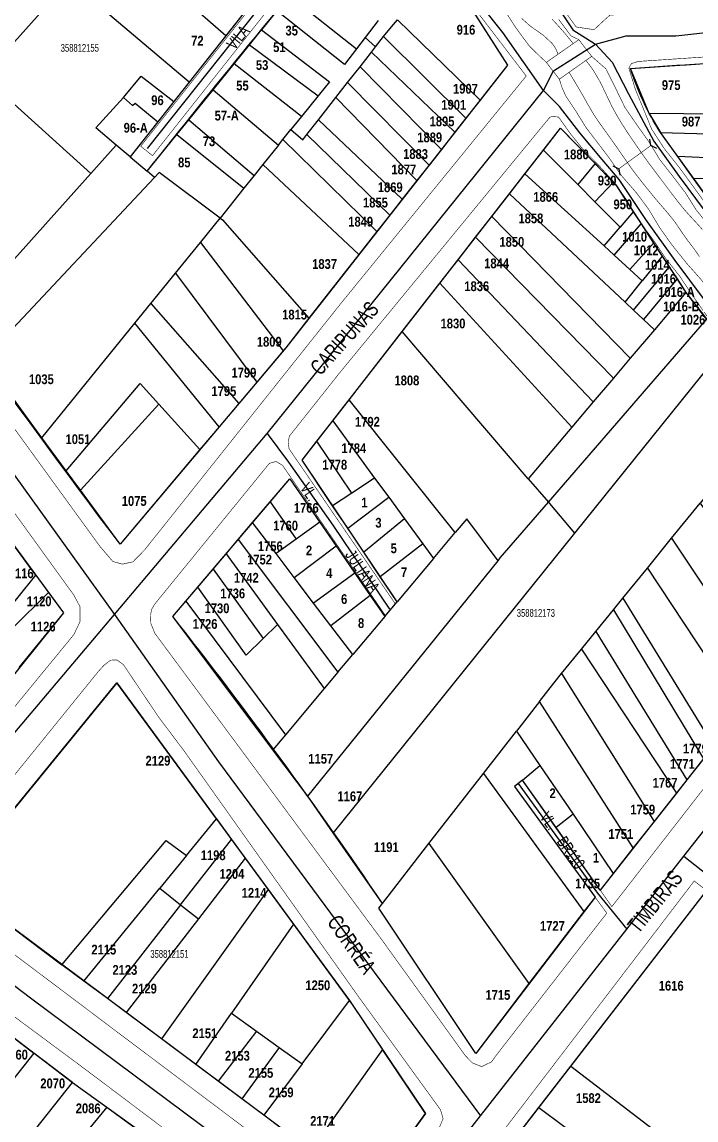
# Model space of a CAD drawing. Extents: x 200120 to 201962, y 4837541 to 4839252.
# Drawn here: x 201455.8 to 201628.7, y 4838225.3 to 4838507.1 of the extents above; entities that cross this region are included whole.
import ezdxf
from ezdxf.enums import TextEntityAlignment as Align

# ---------------------------------------------------------------- set-up
doc = ezdxf.new("R2010")
doc.units = 0
doc.header["$LTSCALE"] = 3
doc.header["$MEASUREMENT"] = 0
doc.linetypes.add('PHANTOMX2', pattern=[5, 2.5, -0.5, 0.5, -0.5, 0.5, -0.5])
for name, color, linetype in [('CD-MALHA-LOTES', 40, 'CONTINUOUS'), ('CD_TXT_QUADRA', 7, 'CONTINUOUS'), ('HD-CURSO-PERENE', 170, 'CONTINUOUS'), ('RU-QUADRAS', 210, 'CONTINUOUS'), ('SV-EIXO-RUA-N-PAV', 6, 'CONTINUOUS'), ('SV-EIXO-RUA-PAV', 20, 'CONTINUOUS'), ('SV-ESTIVAS', 7, 'CONTINUOUS'), ('SV-PONTE-BUEIRO', 7, 'CONTINUOUS'), ('SV-RUA-NAO-PAV-S-GUIA-C-GUIA', 7, 'PHANTOMX2'), ('SV-RUA-PAVIM-S-GUIA-C-GUIA', 7, 'CONTINUOUS'), ('SV-TXT-RUA-N-PAV-S-GUIA-C-GUIA', 7, 'CONTINUOUS'), ('SV-TXT-RUA-PAV-S-GUIA-C-GUIA', 7, 'CONTINUOUS'), ('Th_NmrPort', 1, 'CONTINUOUS')]:
    doc.layers.add(name, color=color, linetype=linetype)
doc.styles.add('ARIAL', font='ARIAL.TTF')
doc.styles.get("Standard").update_dxf_attribs({"font": 'swisscbo.ttf'})

# ---------------------------------------------------------------- blocks, each defined once
blk = doc.blocks.new('COD045', base_point=(201519.89, 4838593.29))
at = {"layer": 'SV-ESTIVAS'}
blk.add_lwpolyline([(201520.638538, 4838591.792924), (201519.89, 4838593.29), (201520.638538, 4838594.792924)], dxfattribs=at)

msp = doc.modelspace()

# ---------------------------------------------------------------- linework, layer by layer
at = {"layer": 'CD-MALHA-LOTES', "linetype": 'Continuous'}
for p, q in [((201479.98, 4838531.17), (201444.49, 4838491.54)), ((201508.09, 4838503.52), (201487.36, 4838521.77)), ((201564.19, 4838521.27), (201580.36, 4838495.98)), ((201524.4, 4838513.77), (201541.62, 4838500.17)), ((201498.67, 4838491.58), (201476.65, 4838510.13)), ((201521.17, 4838509.88), (201517.26, 4838505.05)), ((201538.53, 4838496.12), (201521.17, 4838509.88)), ((201510.99, 4838507.19), (201508.09, 4838503.52)), ((201547.16, 4838507.44), (201543.82, 4838503.06)), ((201548.57, 4838503.28), (201550.57, 4838505.83)), ((201550.57, 4838505.83), (201552.15, 4838507.62)), ((201552.15, 4838507.62), (201573.3, 4838486.98)), ((201508.09, 4838503.52), (201498.67, 4838491.58)), ((201514.13, 4838501.18), (201517.26, 4838505.05)), ((201517.26, 4838505.05), (201534.7, 4838491.71)), ((201543.82, 4838503.06), (201541.62, 4838500.17)), ((201546.5, 4838500.64), (201543.82, 4838503.06)), ((201546.5, 4838500.64), (201548.57, 4838503.28)), ((201548.57, 4838503.28), (201569.69, 4838482.38)), ((201510.21, 4838496.32), (201514.13, 4838501.18)), ((201514.13, 4838501.18), (201531.79, 4838488.13)), ((201541.62, 4838500.17), (201538.53, 4838496.12)), ((201545.47, 4838499.33), (201546.5, 4838500.64)), ((201542.52, 4838495.57), (201545.47, 4838499.33)), ((201545.47, 4838499.33), (201566.82, 4838478.74)), ((201504.83, 4838489.68), (201510.21, 4838496.32)), ((201527.49, 4838482.84), (201510.21, 4838496.32)), ((201539.33, 4838491.5), (201542.52, 4838495.57)), ((201542.52, 4838495.57), (201563.39, 4838474.37)), ((201580.36, 4838495.98), (201573.3, 4838486.98)), ((201611.93, 4838495.08), (201629.63, 4838496.28)), ((201616.72, 4838483.61), (201611.93, 4838495.08)), ((201481.8, 4838487.66), (201486.33, 4838493.17)), ((201486.33, 4838493.17), (201494.75, 4838486.61)), ((201534.7, 4838491.71), (201531.79, 4838488.13)), ((201450.16, 4838489.24), (201473.43, 4838468.21)), ((201498.67, 4838491.58), (201494.75, 4838486.61)), ((201498.57, 4838481.94), (201504.83, 4838489.68)), ((201504.83, 4838489.68), (201521.55, 4838475.47)), ((201536.31, 4838487.65), (201539.33, 4838491.5)), ((201539.33, 4838491.5), (201560.21, 4838470.3)), ((201474.74, 4838479.85), (201481.8, 4838487.66)), ((201481.8, 4838487.66), (201484.16, 4838485.61)), ((201484.16, 4838485.61), (201484.8, 4838486.24)), ((201484.8, 4838486.24), (201490.66, 4838481.43)), ((201494.75, 4838486.61), (201490.66, 4838481.43)), ((201531.79, 4838488.13), (201527.49, 4838482.84)), ((201531.85, 4838481.97), (201536.31, 4838487.65)), ((201536.31, 4838487.65), (201557.12, 4838466.37)), ((201573.3, 4838486.98), (201569.69, 4838482.38)), ((201616.72, 4838483.61), (201619.58, 4838478.69)), ((201634.31, 4838483.42), (201616.72, 4838483.61)), ((201490.66, 4838481.43), (201483.56, 4838472.42)), ((201495.51, 4838478.15), (201498.57, 4838481.94)), ((201498.57, 4838481.94), (201515.3, 4838467.65)), ((201527.49, 4838482.84), (201524.77, 4838479.5)), ((201528.85, 4838478.14), (201531.85, 4838481.97)), ((201531.85, 4838481.97), (201553.36, 4838461.59)), ((201569.69, 4838482.38), (201566.82, 4838478.74)), ((201479.93, 4838475.48), (201474.74, 4838479.85)), ((201487.91, 4838468.75), (201495.51, 4838478.15)), ((201495.51, 4838478.15), (201512.71, 4838464.41)), ((201522.67, 4838476.88), (201524.77, 4838479.5)), ((201524.77, 4838479.5), (201527.82, 4838476.83)), ((201527.82, 4838476.83), (201528.85, 4838478.14)), ((201528.85, 4838478.14), (201550.12, 4838457.46)), ((201566.82, 4838478.74), (201563.39, 4838474.37)), ((201589.59, 4838474.2), (201593.97, 4838479.83)), ((201593.97, 4838479.83), (201602.82, 4838470.72)), ((201624.07, 4838472.5), (201619.58, 4838478.69)), ((201619.58, 4838478.69), (201655.59, 4838477.66)), ((201479.93, 4838475.48), (201473.43, 4838468.21)), ((201483.56, 4838472.42), (201479.93, 4838475.48)), ((201521.55, 4838475.47), (201517.58, 4838470.51)), ((201521.55, 4838475.47), (201522.67, 4838476.88)), ((201522.67, 4838476.88), (201546.86, 4838453.31)), ((201483.56, 4838472.42), (201487.91, 4838468.75)), ((201563.39, 4838474.37), (201560.21, 4838470.3)), ((201584.81, 4838468.07), (201589.59, 4838474.2)), ((201598.37, 4838465.36), (201589.59, 4838474.2)), ((201628.09, 4838466.93), (201624.07, 4838472.5)), ((201659.04, 4838470.99), (201624.07, 4838472.5)), ((201517.58, 4838470.51), (201515.3, 4838467.65)), ((201542.24, 4838447.42), (201517.58, 4838470.51)), ((201560.21, 4838470.3), (201557.12, 4838466.37)), ((201602.82, 4838470.72), (201598.37, 4838465.36)), ((201602.82, 4838470.72), (201607.51, 4838465.89)), ((201473.43, 4838468.21), (201439.26, 4838430.01)), ((201489.78, 4838467.18), (201446.06, 4838420.6)), ((201489.78, 4838467.18), (201487.91, 4838468.75)), ((201490.99, 4838468.47), (201489.78, 4838467.18)), ((201506.58, 4838456.75), (201490.99, 4838468.47)), ((201515.3, 4838467.65), (201512.71, 4838464.41)), ((201557.12, 4838466.37), (201553.36, 4838461.59)), ((201580.86, 4838462.99), (201584.81, 4838468.07)), ((201584.81, 4838468.07), (201605.15, 4838449.58)), ((201632.36, 4838461.03), (201628.09, 4838466.93)), ((201661.68, 4838465.88), (201628.09, 4838466.93)), ((201512.71, 4838464.41), (201506.58, 4838456.75)), ((201602.79, 4838460.92), (201598.37, 4838465.36)), ((201607.51, 4838465.89), (201602.79, 4838460.92)), ((201607.51, 4838465.89), (201608.12, 4838465.26)), ((201608.12, 4838465.26), (201612.64, 4838458.33)), ((201553.36, 4838461.59), (201550.12, 4838457.46)), ((201576.31, 4838457.14), (201580.86, 4838462.99)), ((201580.86, 4838462.99), (201610.51, 4838435.18)), ((201609.27, 4838454.4), (201602.79, 4838460.92)), ((201612.64, 4838458.33), (201609.27, 4838454.4)), ((201612.64, 4838458.33), (201614.64, 4838455.28)), ((201501.55, 4838450.46), (201506.58, 4838456.75)), ((201506.58, 4838456.75), (201507.24, 4838456.26)), ((201507.24, 4838456.26), (201529.41, 4838431.07)), ((201550.12, 4838457.46), (201546.86, 4838453.31)), ((201572.16, 4838451.82), (201576.31, 4838457.14)), ((201576.31, 4838457.14), (201611.85, 4838420.77)), ((201607.72, 4838447.24), (201614.64, 4838455.28)), ((201614.64, 4838455.28), (201617.86, 4838450.34)), ((201546.86, 4838453.31), (201542.24, 4838447.42)), ((201605.15, 4838449.58), (201609.27, 4838454.4)), ((201495.19, 4838442.62), (201501.55, 4838450.46)), ((201501.55, 4838450.46), (201522.81, 4838422.71)), ((201567.67, 4838446.04), (201572.16, 4838451.82)), ((201572.16, 4838451.82), (201607.54, 4838415.68)), ((201607.72, 4838447.24), (201605.15, 4838449.58)), ((201617.86, 4838450.34), (201611.78, 4838443.55)), ((201617.86, 4838450.34), (201620.04, 4838446.99)), ((201542.24, 4838447.42), (201529.41, 4838431.07)), ((201611.78, 4838443.55), (201607.72, 4838447.24)), ((201620.04, 4838446.99), (201614.95, 4838440.67)), ((201620.04, 4838446.99), (201621.88, 4838444.18)), ((201562.99, 4838440.03), (201567.67, 4838446.04)), ((201567.67, 4838446.04), (201602.38, 4838409.58)), ((201612.67, 4838433.15), (201621.88, 4838444.18)), ((201621.88, 4838444.18), (201623.87, 4838441.13)), ((201488.84, 4838434.81), (201495.19, 4838442.62)), ((201495.19, 4838442.62), (201516, 4838414.63)), ((201614.95, 4838440.67), (201611.78, 4838443.55)), ((201623.87, 4838441.13), (201615.22, 4838430.76)), ((201623.87, 4838441.13), (201626.14, 4838437.65)), ((201553.33, 4838427.62), (201562.99, 4838440.03)), ((201562.99, 4838440.03), (201596.86, 4838403.07)), ((201610.51, 4838435.18), (201614.95, 4838440.67)), ((201626.14, 4838437.65), (201618.06, 4838428.1)), ((201626.14, 4838437.65), (201631.42, 4838430.73)), ((201484.74, 4838429.76), (201488.84, 4838434.81)), ((201488.84, 4838434.81), (201511.38, 4838409.15)), ((201612.67, 4838433.15), (201610.51, 4838435.18)), ((201615.22, 4838430.76), (201612.67, 4838433.15)), ((201460.89, 4838400.38), (201484.74, 4838429.76)), ((201506.36, 4838403.21), (201484.74, 4838429.76)), ((201529.41, 4838431.07), (201523.43, 4838423.44)), ((201590.86, 4838383.83), (201631.42, 4838430.73)), ((201618.06, 4838428.1), (201615.22, 4838430.76)), ((201539.71, 4838410.12), (201553.33, 4838427.62)), ((201585.69, 4838389.87), (201553.33, 4838427.62)), ((201618.06, 4838428.1), (201611.85, 4838420.77)), ((201636.43, 4838424.18), (201597.57, 4838375.93)), ((201522.81, 4838422.71), (201516, 4838414.63)), ((201523.43, 4838423.44), (201522.81, 4838422.71)), ((201460.89, 4838400.38), (201446.06, 4838420.6)), ((201611.85, 4838420.77), (201607.54, 4838415.68)), ((201607.54, 4838415.68), (201602.38, 4838409.58)), ((201467.12, 4838391.89), (201486.07, 4838414.34)), ((201486.07, 4838414.34), (201490.89, 4838409.01)), ((201516, 4838414.63), (201511.38, 4838409.15)), ((201535.5, 4838404.72), (201539.71, 4838410.12)), ((201566.93, 4838376.04), (201539.71, 4838410.12)), ((201490.89, 4838409.01), (201470.77, 4838386.91)), ((201490.89, 4838409.01), (201501.43, 4838397.36)), ((201511.38, 4838409.15), (201506.36, 4838403.21)), ((201602.38, 4838409.58), (201596.86, 4838403.07)), ((201531.41, 4838399.47), (201535.5, 4838404.72)), ((201535.5, 4838404.72), (201546.26, 4838390.05)), ((201506.36, 4838403.21), (201501.43, 4838397.36)), ((201596.86, 4838403.07), (201585.69, 4838389.87)), ((201467.12, 4838391.89), (201460.89, 4838400.38)), ((201527.63, 4838394.61), (201531.41, 4838399.47)), ((201540.4, 4838386.2), (201531.41, 4838399.47)), ((201501.43, 4838397.36), (201480.93, 4838373.06)), ((201535.46, 4838382.95), (201527.63, 4838394.61)), ((201470.77, 4838386.91), (201467.12, 4838391.89)), ((201519.47, 4838383.91), (201524.53, 4838389.86)), ((201524.53, 4838389.86), (201532.17, 4838378.75)), ((201546.26, 4838390.05), (201540.4, 4838386.2)), ((201546.26, 4838390.05), (201549.87, 4838385.14)), ((201585.69, 4838389.87), (201590.86, 4838383.83)), ((201480.93, 4838373.06), (201470.77, 4838386.91)), ((201540.4, 4838386.2), (201535.46, 4838382.95)), ((201539.34, 4838377.17), (201549.87, 4838385.14)), ((201549.87, 4838385.14), (201553.94, 4838379.59)), ((201514.94, 4838378.6), (201519.47, 4838383.91)), ((201519.47, 4838383.91), (201526.09, 4838374.37)), ((201539.34, 4838377.17), (201535.46, 4838382.95)), ((201578.51, 4838369.54), (201590.86, 4838383.83)), ((201590.86, 4838383.83), (201591.12, 4838383.53)), ((201591.12, 4838383.53), (201597.57, 4838375.93)), ((201622.48, 4838374.59), (201629.82, 4838383.62)), ((201553.94, 4838379.59), (201543.48, 4838371.01)), ((201553.94, 4838379.59), (201558.64, 4838373.18)), ((201569.89, 4838379.57), (201566.93, 4838376.04)), ((201577.94, 4838368.83), (201569.89, 4838379.57)), ((201511.25, 4838374.26), (201514.94, 4838378.6)), ((201520.96, 4838370.68), (201514.94, 4838378.6)), ((201532.17, 4838378.75), (201526.09, 4838374.37)), ((201532.17, 4838378.75), (201536.38, 4838372.63)), ((201543.48, 4838371.01), (201539.34, 4838377.17)), ((201459.28, 4838365.13), (201453.17, 4838373.47)), ((201508.13, 4838370.6), (201511.25, 4838374.26)), ((201511.25, 4838374.26), (201536.85, 4838340.24)), ((201526.09, 4838374.37), (201520.96, 4838370.68)), ((201597.57, 4838375.93), (201535.65, 4838299.03)), ((201561.39, 4838369.44), (201566.93, 4838376.04)), ((201616.27, 4838366.96), (201622.48, 4838374.59)), ((201622.48, 4838374.59), (201646.56, 4838338.31)), ((201504.82, 4838366.71), (201508.13, 4838370.6)), ((201508.13, 4838370.6), (201521.31, 4838352.51)), ((201525.6, 4838364.57), (201520.96, 4838370.68)), ((201525.6, 4838364.57), (201536.38, 4838372.63)), ((201536.38, 4838372.63), (201541.17, 4838365.67)), ((201547.69, 4838364.74), (201543.48, 4838371.01)), ((201558.64, 4838373.18), (201547.69, 4838364.74)), ((201558.64, 4838373.18), (201561.39, 4838369.44)), ((201529.09, 4838308.42), (201577.94, 4838368.83)), ((201561.39, 4838369.44), (201552.02, 4838358.29)), ((201577.94, 4838368.83), (201578.51, 4838369.54)), ((201450.26, 4838353.8), (201459.28, 4838365.13)), ((201459.28, 4838365.13), (201462.54, 4838360.67)), ((201500.88, 4838362.08), (201504.82, 4838366.71)), ((201504.82, 4838366.71), (201517.65, 4838348.91)), ((201541.17, 4838365.67), (201530.6, 4838357.98)), ((201541.17, 4838365.67), (201545.13, 4838359.91)), ((201609.99, 4838359.23), (201616.27, 4838366.96)), ((201616.27, 4838366.96), (201640.34, 4838330.4)), ((201497.81, 4838358.47), (201500.88, 4838362.08)), ((201513.25, 4838344.57), (201500.88, 4838362.08)), ((201530.6, 4838357.98), (201525.6, 4838364.57)), ((201552.02, 4838358.29), (201547.69, 4838364.74)), ((201453.2, 4838351.47), (201462.54, 4838360.67)), ((201462.54, 4838360.67), (201466.37, 4838355.44)), ((201545.13, 4838359.91), (201535.02, 4838352.16)), ((201545.13, 4838359.91), (201548.84, 4838354.51)), ((201607.56, 4838356.24), (201609.99, 4838359.23)), ((201609.99, 4838359.23), (201633.24, 4838321.36)), ((201494.46, 4838354.54), (201497.81, 4838358.47)), ((201497.81, 4838358.47), (201523.35, 4838324.17)), ((201535.02, 4838352.16), (201530.6, 4838357.98)), ((201548.84, 4838354.51), (201552.02, 4838358.29)), ((201466.37, 4838355.44), (201454.94, 4838341.41)), ((201520.14, 4838320.35), (201494.46, 4838354.54)), ((201548.84, 4838354.51), (201540.65, 4838344.76)), ((201603.05, 4838350.7), (201607.56, 4838356.24)), ((201607.56, 4838356.24), (201630.63, 4838318.04)), ((201521.31, 4838352.51), (201517.65, 4838348.91)), ((201521.31, 4838352.51), (201533.31, 4838336.03)), ((201540.65, 4838344.76), (201535.02, 4838352.16)), ((201517.65, 4838348.91), (201513.25, 4838344.57)), ((201599.37, 4838346.17), (201603.05, 4838350.7)), ((201603.05, 4838350.7), (201626.39, 4838312.65)), ((201594.24, 4838339.87), (201599.37, 4838346.17)), ((201599.37, 4838346.17), (201623.71, 4838309.24)), ((201536.85, 4838340.24), (201540.65, 4838344.76)), ((201536.85, 4838340.24), (201533.31, 4838336.03)), ((201592.23, 4838337.4), (201594.24, 4838339.87)), ((201594.24, 4838339.87), (201617.97, 4838301.93)), ((201480.11, 4838337.53), (201439.4, 4838287.7)), ((201505.65, 4838302.63), (201480.11, 4838337.53)), ((201588.57, 4838332.7), (201592.23, 4838337.4)), ((201533.31, 4838336.03), (201523.35, 4838324.17)), ((201588.57, 4838332.7), (201582.67, 4838325.13)), ((201612.64, 4838295.15), (201588.57, 4838332.7)), ((201523.35, 4838324.17), (201520.14, 4838320.35)), ((201574.19, 4838314.23), (201582.67, 4838325.13)), ((201582.67, 4838325.13), (201588.68, 4838316.29)), ((201529.09, 4838308.42), (201520.14, 4838320.35)), ((201630.63, 4838318.04), (201626.39, 4838312.65)), ((201560.2, 4838296.27), (201574.19, 4838314.23)), ((201574.19, 4838314.23), (201599.96, 4838278.82)), ((201584.22, 4838312.57), (201588.68, 4838316.29)), ((201588.68, 4838316.29), (201597.19, 4838303.78)), ((201584.22, 4838312.57), (201582.18, 4838310.88)), ((201592.83, 4838300.36), (201584.22, 4838312.57)), ((201626.39, 4838312.65), (201623.71, 4838309.24)), ((201582.18, 4838310.88), (201602.81, 4838282.56)), ((201623.71, 4838309.24), (201617.97, 4838301.93)), ((201535.65, 4838299.03), (201529.09, 4838308.42)), ((201597.19, 4838303.78), (201592.83, 4838300.36)), ((201597.19, 4838303.78), (201607.51, 4838288.62)), ((201497.99, 4838293.25), (201505.65, 4838302.63)), ((201505.65, 4838302.63), (201509.52, 4838297.33)), ((201604.14, 4838284.33), (201592.83, 4838300.36)), ((201617.97, 4838301.93), (201612.64, 4838295.15)), ((201496.46, 4838280.58), (201509.52, 4838297.33)), ((201509.52, 4838297.33), (201513.01, 4838292.56)), ((201548.28, 4838280.93), (201535.65, 4838299.03)), ((201466.01, 4838265.18), (201492.72, 4838297.08)), ((201492.72, 4838297.08), (201497.99, 4838293.25)), ((201548.28, 4838280.93), (201560.2, 4838296.27)), ((201560.2, 4838296.27), (201585.87, 4838260.35)), ((201612.64, 4838295.15), (201607.51, 4838288.62)), ((201497.99, 4838293.25), (201491.1, 4838284.81)), ((201513.01, 4838292.56), (201501.02, 4838276.98)), ((201513.01, 4838292.56), (201518.94, 4838284.46)), ((201607.51, 4838288.62), (201604.14, 4838284.33)), ((201440.47, 4838284.22), (201466.01, 4838265.18)), ((201471.65, 4838260.98), (201491.1, 4838284.81)), ((201491.1, 4838284.81), (201496.46, 4838280.58)), ((201518.94, 4838284.46), (201491.56, 4838246.15)), ((201518.94, 4838284.46), (201525.44, 4838275.58)), ((201596.62, 4838239.16), (201631.44, 4838284.18)), ((201496.46, 4838280.58), (201477.68, 4838256.49)), ((201496.46, 4838280.58), (201501.02, 4838276.98)), ((201547.35, 4838279.73), (201548.28, 4838280.93)), ((201602.81, 4838282.56), (201599.96, 4838278.82)), ((201572.22, 4838242.45), (201547.35, 4838279.73)), ((201599.96, 4838278.82), (201585.87, 4838260.35)), ((201501.02, 4838276.98), (201482.5, 4838252.9)), ((201525.44, 4838275.58), (201509.56, 4838252.75)), ((201525.44, 4838275.58), (201539.77, 4838255.98)), ((201471.65, 4838260.98), (201466.01, 4838265.18)), ((201477.68, 4838256.49), (201471.65, 4838260.98)), ((201585.87, 4838260.35), (201572.22, 4838242.45)), ((201482.5, 4838252.9), (201477.68, 4838256.49)), ((201527.63, 4838239.75), (201539.77, 4838255.98)), ((201539.77, 4838255.98), (201540.48, 4838255.02)), ((201540.48, 4838255.02), (201548.29, 4838243.4)), ((201491.56, 4838246.15), (201482.5, 4838252.9)), ((201500.39, 4838239.57), (201509.56, 4838252.75)), ((201509.56, 4838252.75), (201515.97, 4838248.14)), ((201449.27, 4838249.8), (201458.78, 4838242.53)), ((201515.97, 4838248.14), (201506.14, 4838235.28)), ((201515.97, 4838248.14), (201521.76, 4838243.97)), ((201500.39, 4838239.57), (201491.56, 4838246.15)), ((201521.76, 4838243.97), (201512.14, 4838230.81)), ((201521.76, 4838243.97), (201527.63, 4838239.75)), ((201458.78, 4838242.53), (201448.67, 4838229.76)), ((201468.71, 4838234.94), (201458.78, 4838242.53)), ((201548.29, 4838243.4), (201529.8, 4838217.65)), ((201559.27, 4838227.05), (201548.29, 4838243.4)), ((201506.14, 4838235.28), (201500.39, 4838239.57)), ((201527.63, 4838239.75), (201517.79, 4838226.6)), ((201588.41, 4838228.55), (201596.62, 4838239.16)), ((201596.62, 4838239.16), (201632.69, 4838211.55)), ((201512.14, 4838230.81), (201506.14, 4838235.28)), ((201428.6, 4838184.64), (201468.71, 4838234.94)), ((201468.71, 4838234.94), (201477.51, 4838228.62)), ((201517.79, 4838226.6), (201512.14, 4838230.81)), ((201477.51, 4838228.62), (201436.11, 4838178.65)), ((201477.51, 4838228.62), (201486.46, 4838222.19)), ((201544.51, 4838206.69), (201559.27, 4838227.05)), ((201581.46, 4838219.56), (201588.41, 4838228.55)), ((201588.41, 4838228.55), (201625.09, 4838201.34)), ((201529.8, 4838217.65), (201517.79, 4838226.6))]:
    msp.add_line(p, q, dxfattribs=at)
at = {"layer": 'HD-CURSO-PERENE', "const_width": 0.15}
for points in [[(201593.34, 4838498.79), (201592.7, 4838500.26), (201591.84, 4838501.51), (201589.67, 4838503.54), (201588.37, 4838504.48), (201587.13, 4838505.33), (201585.92, 4838506.22), (201583.99, 4838507.97)], [(201591.83, 4838507.75), (201593.26, 4838506.19), (201595.24, 4838503.94), (201596.2, 4838502.78), (201597.13, 4838501.6)], [(201600.46, 4838497.18), (201601.41, 4838496.01), (201602.36, 4838494.67), (201603.89, 4838492.09), (201604.58, 4838490.75), (201605.59, 4838488.63), (201606.23, 4838487.27), (201607.25, 4838485.19), (201608.71, 4838482.57), (201609.48, 4838481.28), (201610.29, 4838480.02), (201611.13, 4838478.72), (201612.81, 4838476.24), (201614.37, 4838473.99), (201615.23, 4838472.76), (201616.1, 4838471.54), (201617.31, 4838469.9), (201618.22, 4838468.71), (201619.12, 4838467.51), (201620.33, 4838465.9), (201622.13, 4838463.5), (201623.84, 4838461.27), (201624.77, 4838460.1), (201625.72, 4838458.94), (201626.71, 4838457.81), (201627.79, 4838456.64), (201628.81, 4838455.54), (201630.37, 4838453.81)], [(201629.62, 4838446.83), (201628.38, 4838448.65), (201627.47, 4838449.85), (201626.55, 4838451.04), (201625.22, 4838452.93), (201624.39, 4838454.18), (201623.2, 4838455.9), (201621.32, 4838458.23), (201620.33, 4838459.36), (201618.56, 4838461.42), (201616.65, 4838463.74), (201615.12, 4838465.64), (201614.2, 4838466.82), (201613.28, 4838468.01), (201612.15, 4838469.53), (201610.42, 4838471.98), (201609.57, 4838473.22), (201608.22, 4838475.17), (201606.48, 4838477.62), (201605.01, 4838479.67), (201604.13, 4838480.88), (201602.48, 4838483.34), (201600.96, 4838485.92), (201600.23, 4838487.24), (201598.82, 4838489.71), (201597.28, 4838492.28), (201596.16, 4838494.12)]]:
    msp.add_lwpolyline(points, dxfattribs=at)
at = {"layer": 'RU-QUADRAS', "color": 6, "linetype": 'Continuous'}
for points in [[(201400.28, 4838484.81, 0.01074), (201500.91, 4838607.67), (201503.79, 4838607.93), (201538.01, 4838561.37), (201544.7, 4838549.92), (201483.56, 4838472.42), (201487.91, 4838468.75, -0.007868), (201540.61, 4838533.18, -0.085838), (201549.02, 4838545.01), (201580.36, 4838495.98), (201523.43, 4838423.44), (201480.93, 4838373.06, -0.009028)], [(201611.93, 4838495.08, -0.012728), (201688.03, 4838498.9), (201687.79, 4838500.1, 0.013409), (201768.98, 4838505.95), (201774.22, 4838476.66), (201778.69, 4838465.68), (201798.58, 4838393.22), (201783.79, 4838390.61), (201762.81, 4838390.14), (201761.98, 4838393.48), (201755.15, 4838393.01), (201734.34, 4838388.4), (201733.92, 4838389.51), (201712.91, 4838384.27), (201689.01, 4838382.73), (201619.58, 4838478.69, -0.065574)], [(201494.46, 4838354.54), (201524.53, 4838389.86), (201548.84, 4838354.51), (201552.02, 4838358.29), (201527.63, 4838394.61), (201593.97, 4838479.83), (201608.12, 4838465.26), (201626.14, 4838437.65, -0.018574), (201673.45, 4838373.18), (201668.54, 4838367.97), (201670.03, 4838365.91), (201655.58, 4838349.68), (201630.84, 4838384.87), (201629.82, 4838383.62), (201654.28, 4838348.14), (201604.14, 4838284.33), (201584.22, 4838312.57), (201582.18, 4838310.88), (201602.81, 4838282.56), (201572.22, 4838242.45), (201547.35, 4838279.73), (201548.28, 4838280.93, 0.017314)]]:
    msp.add_lwpolyline(points, format="xyb", close=True, dxfattribs=at)
for points in [[(201352.09, 4838350.86), (201374.5, 4838376.37), (201382.94, 4838377.06), (201386.98, 4838373.91), (201387.87, 4838375.01), (201388.67, 4838374.34), (201391.84, 4838378.29), (201383.21, 4838384.44), (201383.13, 4838386.47), (201390.74, 4838395.49), (201399.77, 4838388), (201403.35, 4838392.4), (201394.96, 4838399.82), (201416.31, 4838425.27), (201441.52, 4838390.59), (201447.34, 4838381.29), (201466.37, 4838355.44), (201420.45, 4838298.33)], [(201439.4, 4838287.7), (201480.11, 4838337.53), (201540.48, 4838255.02), (201559.27, 4838227.05), (201544.51, 4838206.69), (201440.47, 4838284.22)], [(201342.38, 4838165.78), (201424.52, 4838268.74), (201468.71, 4838234.94), (201532.79, 4838188.93), (201448.58, 4838084.78), (201362.53, 4838150.95)]]:
    msp.add_lwpolyline(points, close=True, dxfattribs=at)
msp.add_lwpolyline([(201561.71, 4838194.02), (201631.44, 4838284.18)], dxfattribs=at)
at = {"layer": 'SV-EIXO-RUA-N-PAV'}
msp.add_lwpolyline([(201583.11, 4838311.65), (201603.44, 4838283.55), (201610.95, 4838274.33)], dxfattribs=at)
at = {"layer": 'SV-EIXO-RUA-PAV'}
for points in [[(201202.19, 4838745.75), (201294.1, 4838615.32), (201366.09, 4838514.71), (201387.56, 4838484.41), (201411.41, 4838450.3), (201421.99, 4838434.94), (201479.46, 4838355.04), (201506.19, 4838317.28), (201573.43, 4838226.39)], [(201589.63, 4838489.5), (201579.14, 4838504.37), (201568.38, 4838517.91), (201569.07, 4838521.38), (201559.7, 4838534.23), (201548.72, 4838550.97), (201527.41, 4838578.66), (201514.91, 4838597.41), (201497.65, 4838620.53)], [(201548.72, 4838550.97), (201528.19, 4838525.29), (201487.9, 4838474.55)], [(201589.63, 4838489.5), (201592.19, 4838494.5), (201602.91, 4838501.33), (201610.77, 4838503.48), (201623.53, 4838503.48), (201638.08, 4838505.11), (201666.79, 4838507.48), (201688.73, 4838508.84), (201726.36, 4838510.53), (201759.6, 4838512.31), (201777.85, 4838512.9)], [(201591.78, 4838513.05), (201597.12, 4838505.04), (201602.91, 4838501.33), (201607.21, 4838496.73), (201611.37, 4838488.64), (201617.89, 4838476.47), (201624.42, 4838467.42), (201630.8, 4838458.81), (201634.37, 4838454.51), (201639.34, 4838447.31), (201646.31, 4838437.82)], [(201479.46, 4838355.04), (201518.67, 4838401.48), (201589.63, 4838489.5)], [(201634.96, 4838430.4), (201623.38, 4838445.83), (201615.82, 4838456.37), (201608.99, 4838466.6), (201604.69, 4838471.8), (201598.9, 4838478.62), (201593.71, 4838485.38), (201589.63, 4838489.5)], [(201159.2, 4838484.72), (201177.48, 4838470.12), (201299.51, 4838377.44), (201343.1, 4838344.03), (201420.38, 4838285.14), (201457.96, 4838256.72), (201545.91, 4838191.15), (201671.01, 4838097.85), (201794.58, 4838003.62), (201826, 4837978.03), (201890.94, 4837930.36), (201916.84, 4837911.41), (201928.24, 4837903.07), (201931.3, 4837900.83)], [(201518.67, 4838401.48), (201524.15, 4838394.16), (201535.5, 4838377.95), (201550.09, 4838356.45)], [(201343.19, 4837938.93), (201343.74, 4837939.61), (201400.4, 4838010), (201449.56, 4838070.71), (201524.2, 4838163.21), (201545.91, 4838191.15), (201573.43, 4838226.39), (201610.95, 4838274.33), (201625.59, 4838293.04), (201663.47, 4838341.17), (201682.03, 4838364.76)], [(201223.82, 4838035.29), (201325.77, 4838164.65), (201420.38, 4838285.14), (201479.46, 4838355.04)], [(201625.59, 4838293.04), (201666.5, 4838260.78), (201683.82, 4838247.52), (201687.22, 4838244.92), (201689.02, 4838241.5), (201700.26, 4838231.93)]]:
    msp.add_lwpolyline(points, dxfattribs=at)
at = {"layer": 'SV-ESTIVAS', "const_width": 0.15}
msp.add_lwpolyline([(201608.9, 4838469.37), (201617.16, 4838475.36)], dxfattribs=at)
at = {"layer": 'SV-PONTE-BUEIRO', "const_width": 0.15}
msp.add_lwpolyline([(201593.66, 4838492.37), (201601.95, 4838498.23), (201598.66, 4838502.51), (201590.32, 4838496.68)], close=True, dxfattribs=at)
at = {"layer": 'SV-RUA-NAO-PAV-S-GUIA-C-GUIA', "const_width": 0.15}
for points in [[(201601.95, 4838498.23), (201605.65, 4838494.99), (201607.93, 4838490.39), (201610.5, 4838485.1), (201613.59, 4838480.6)], [(201606.35, 4838472.3), (201600.58, 4838479.86), (201597.73, 4838484.43), (201595.26, 4838488.14), (201594.39, 4838490.12), (201593.66, 4838492.37)], [(201591.8, 4838482.79), (201593.45, 4838482.67), (201596.58, 4838478.27), (201599.71, 4838474.41), (201604.29, 4838469.71)], [(201607.13, 4838280.09), (201592.83, 4838300.36), (201584.22, 4838312.57), (201582.18, 4838310.88), (201605.83, 4838278.42)]]:
    msp.add_lwpolyline(points, dxfattribs=at)
at = {"layer": 'SV-RUA-PAVIM-S-GUIA-C-GUIA', "const_width": 0.15}
for points in [[(201519.32, 4838625.27), (201593.84, 4838628.51), (201595.53, 4838628.28), (201597.54, 4838627.23), (201598.83, 4838625.49), (201613.1, 4838599.63), (201639.06, 4838553.8), (201654.16, 4838527.63), (201657.03, 4838523.41), (201658.28, 4838518.46), (201653.76, 4838515.92), (201648.98, 4838514.37), (201643.13, 4838513.12), (201637.92, 4838512.3), (201632.92, 4838511.09), (201627.97, 4838509.98), (201622.73, 4838509.61), (201617.44, 4838509.34), (201611.83, 4838509.25), (201606.6, 4838508.78), (201604.69, 4838507.05), (201602.58, 4838505.07)], [(201585.16, 4838493.19), (201572.13, 4838510.23), (201562.54, 4838518.94), (201565.41, 4838521.47), (201559.69, 4838530.42), (201548.34, 4838545.88), (201532.55, 4838527.46), (201489.26, 4838472.76), (201486.23, 4838475.17), (201534.13, 4838535.62), (201545.71, 4838550.16), (201522.03, 4838582.81), (201499.77, 4838614.49)], [(201579.38, 4838510.4), (201582.48, 4838505.59), (201585.97, 4838500.85), (201588.48, 4838498.4), (201590.32, 4838496.68)], [(201602.58, 4838505.07), (201597.96, 4838505.77), (201594.92, 4838510.04)], [(201598.66, 4838502.51), (201596.65, 4838503.51), (201593.48, 4838507.71)], [(201771.14, 4838506.84), (201763.98, 4838506.82), (201685.22, 4838501.73), (201613.91, 4838496.92), (201612.14, 4838496.38), (201611.5, 4838495.19), (201613.17, 4838489.76), (201615.34, 4838484.5)], [(201585.16, 4838493.19), (201537.69, 4838434.96), (201487.23, 4838371.61), (201484.23, 4838368.55), (201481.51, 4838367.96), (201479.07, 4838368.64), (201475.82, 4838372.43), (201436.25, 4838426.9), (201414.65, 4838456.58)], [(201615.34, 4838484.5), (201617.34, 4838479.58), (201620.61, 4838474.53), (201624.19, 4838470.05), (201627.25, 4838465.89), (201630.54, 4838461.35), (201633.88, 4838456.65), (201637.19, 4838452.66), (201640.63, 4838448.07), (201643.83, 4838443.11), (201647.16, 4838438.67)], [(201591.8, 4838482.79), (201591.25, 4838482.61), (201590.31, 4838481.51), (201537.39, 4838417.18), (201524.38, 4838400.81), (201524.06, 4838399.26), (201524.31, 4838397.53), (201551.59, 4838357.73)], [(201613.59, 4838480.6), (201616.72, 4838476.19), (201619.45, 4838471.72), (201622.6, 4838467.71), (201626.09, 4838463.13), (201628.76, 4838458.85), (201632.5, 4838454.22), (201635.78, 4838449.83), (201638.91, 4838445.42), (201642.25, 4838440.68), (201645.67, 4838436.49)], [(201636.02, 4838432.28), (201633.19, 4838436.75), (201629.91, 4838441.1), (201626.3, 4838445.18), (201622.56, 4838449.85), (201619.49, 4838454.16), (201616.59, 4838458.98), (201613.47, 4838463.18), (201609.48, 4838467.79), (201606.35, 4838472.3)], [(201604.29, 4838469.71), (201607.88, 4838465.75), (201610.85, 4838461.55), (201614.18, 4838456.04), (201618.06, 4838450.72), (201620.98, 4838446.36), (201624.62, 4838441.73), (201627.55, 4838437.31), (201631.06, 4838432.27), (201634.23, 4838427.97)], [(201605.83, 4838278.42), (201577.32, 4838241.77), (201576.26, 4838240.27), (201573.73, 4838239.05), (201571.32, 4838240.01), (201569.52, 4838241.88), (201548.03, 4838271.68), (201489.86, 4838350.21), (201488.84, 4838352.68), (201488.73, 4838354.93), (201489.1, 4838356.51), (201489.86, 4838357.75), (201519.24, 4838393.81), (201520.97, 4838394.31), (201522.63, 4838393.3), (201549.07, 4838354.72)], [(201572.88, 4838214.21), (201628.29, 4838286.69), (201699.02, 4838230.41), (201701.77, 4838233.75), (201691.83, 4838241.28), (201693.05, 4838242.95), (201686.71, 4838248.11), (201712.36, 4838273.23), (201714.72, 4838271.38), (201719.4, 4838276.04), (201717.61, 4838277.49), (201716.77, 4838276.52), (201713.44, 4838280.27), (201709.38, 4838276.18), (201706.35, 4838273.13), (201702.91, 4838269.65), (201699.29, 4838266), (201693.74, 4838260.4), (201683.86, 4838250.44), (201632.6, 4838292.23), (201684.17, 4838357.64), (201684.61, 4838357.91), (201685.36, 4838357.9)], [(201657.16, 4838345.1), (201633.51, 4838314), (201607.13, 4838280.09)]]:
    msp.add_lwpolyline(points, dxfattribs=at)
for points in [[(201349.21, 4838349.1), (201382.01, 4838386.04), (201418.88, 4838429.77), (201430.91, 4838412.78), (201469.04, 4838360.05), (201470.64, 4838357.07), (201470.64, 4838353.2), (201469.09, 4838349.91), (201426.71, 4838298.27), (201422.86, 4838294.11), (201420.49, 4838293.59), (201417.44, 4838294.38), (201392.28, 4838314.67)], [(201501.81, 4838313.78), (201541.96, 4838257.22), (201563.17, 4838227.96), (201563.83, 4838225.68), (201562.58, 4838222.76), (201561.25, 4838221.12), (201546.78, 4838202.53), (201545.04, 4838201.44), (201542.44, 4838201.36), (201540.88, 4838202.3), (201479.2, 4838248.68), (201460.2, 4838262.99), (201436.4, 4838280.91), (201433.94, 4838282.99), (201432.94, 4838284.99), (201433.18, 4838288.17), (201433.88, 4838289.23), (201475.36, 4838340.43), (201476.81, 4838342.03), (201478.5, 4838343.32), (201480.14, 4838343.38), (201481.81, 4838342.14), (201490.97, 4838328.51), (201497.14, 4838320.35)], [(201394.73, 4838240.79), (201417.46, 4838269.26), (201419.62, 4838271.61), (201421.77, 4838272.59), (201424.52, 4838272.59), (201427.45, 4838271.41), (201471.91, 4838238.43), (201533.29, 4838192.21), (201535.69, 4838189.92), (201536.23, 4838187.59), (201534.46, 4838184.79), (201491.96, 4838132.39), (201451.29, 4838081.34), (201449.24, 4838080.28), (201447.23, 4838080.43), (201444.31, 4838082.59), (201415.53, 4838104.14), (201360.96, 4838143.48), (201338.42, 4838160.73), (201337.05, 4838162.69), (201337.05, 4838165.43), (201338.03, 4838167.98), (201356.45, 4838192.87)]]:
    msp.add_lwpolyline(points, close=True, dxfattribs=at)

# ---------------------------------------------------------------- block references
at = {"layer": 'SV-ESTIVAS'}
for p, rotation in [((201617.16, 4838475.36, 3.72), 37), ((201608.9, 4838469.37, 3.67), 216)]:
    msp.add_blockref('COD045', p, dxfattribs=dict(at, rotation=rotation))

# ---------------------------------------------------------------- texts
at = {"layer": 'CD_TXT_QUADRA', "color": 7, "linetype": 'Continuous', "style": 'ARIAL', "width": 0.7}
for s, p in [('358812155', (201465.7, 4838499.41)), ('358812173', (201582.74, 4838354.45)), ('358812151', (201488.7, 4838266.97))]:
    msp.add_text(s, height=2, dxfattribs=at).set_placement(p)
at = {"layer": 'SV-TXT-RUA-N-PAV-S-GUIA-C-GUIA', "style": 'ARIAL', "width": 0.7}
msp.add_text('VL.    BR110', height=3, rotation=305, dxfattribs=at).set_placement((201588.48, 4838303.05))
at = {"layer": 'SV-TXT-RUA-PAV-S-GUIA-C-GUIA', "style": 'ARIAL', "width": 0.7}
for s, height, rotation, p in [('VILA              AUGUSTA', 3, 51, (201510.32, 4838499.69)), ('CARIPUNAS', 4, 48, (201532.34, 4838416.11)), ('VL.                    JULIANA', 3, 304, (201526.98, 4838387.49)), ('TIMBIRAS', 4, 51, (201613.96, 4838272.96)), ('CORRÉA', 4, 305, (201533.9, 4838276.13))]:
    msp.add_text(s, height=height, rotation=rotation, dxfattribs=at).set_placement(p)
at = {"layer": 'Th_NmrPort', "color": 1}
for s, p in [('35', (201523.38, 4838504.85)), ('916', (201567.31, 4838505.05)), ('72', (201499.18, 4838502.25)), ('51', (201520.21, 4838500.59)), ('53', (201515.79, 4838496)), ('55', (201510.74, 4838490.72)), ('975', (201619.97, 4838490.85)), ('1907', (201566.38, 4838489.92)), ('96', (201488.93, 4838486.97)), ('1901', (201563.38, 4838485.81)), ('57-A', (201505.2, 4838483.03)), ('96-A', (201481.85, 4838479.9)), ('1895', (201560.37, 4838481.55)), ('987', (201625.08, 4838481.5)), ('73', (201502.16, 4838476.45)), ('1889', (201557.21, 4838477.44)), ('85', (201495.81, 4838471.01)), ('1883', (201553.57, 4838473.18)), ('1880', (201594.83, 4838473.07)), ('1877', (201550.56, 4838469.23)), ('930', (201603.53, 4838466.37)), ('1869', (201547.08, 4838464.65)), ('1866', (201586.98, 4838462.17)), ('1855', (201543.28, 4838460.72)), ('950', (201607.55, 4838460.26)), ('1858', (201583.17, 4838456.66)), ('1849', (201539.49, 4838455.82)), ('1010', (201609.79, 4838451.96)), ('1850', (201578.29, 4838450.63)), ('1012', (201612.75, 4838448.47)), ('1837', (201530.23, 4838444.95)), ('1844', (201574.37, 4838445.12)), ('1014', (201615.62, 4838444.76)), ('1016', (201617.21, 4838441.16)), ('1836', (201569.28, 4838439.26)), ('1016-A', (201619.01, 4838437.78)), ('1016-B', (201620.28, 4838434.07)), ('1815', (201522.53, 4838431.98)), ('1830', (201563.18, 4838429.7)), ('1026', (201624.75, 4838430.68)), ('1809', (201516.03, 4838425.01)), ('1035', (201457.55, 4838415.39)), ('1799', (201509.53, 4838417.08)), ('1808', (201551.35, 4838415.09)), ('1795', (201504.38, 4838412.34)), ('1792', (201541.22, 4838404.48)), ('1051', (201466.93, 4838400.02)), ('1784', (201537.72, 4838397.7)), ('1778', (201532.84, 4838393.47)), ('1075', (201481.37, 4838384.16)), ('1', (201542.83, 4838383.76)), ('1766', (201525.53, 4838382.4)), ('1760', (201520.22, 4838377.85)), ('3', (201546.44, 4838378.58)), ('1756', (201516.29, 4838372.56)), ('2', (201528.62, 4838371.48)), ('5', (201550.36, 4838372.01)), ('1752', (201513.54, 4838369.13)), ('1116', (201452.37, 4838365.61)), ('1742', (201510.15, 4838364.47)), ('4', (201533.82, 4838365.66)), ('7', (201553.01, 4838365.87)), ('1120', (201456.97, 4838358.42)), ('1736', (201506.65, 4838360.45)), ('6', (201537.64, 4838358.99)), ('1730', (201502.62, 4838356.64)), ('1726', (201499.55, 4838352.62)), ('8', (201541.98, 4838352.83)), ('1126', (201458, 4838351.94)), ('1779', (201625.4, 4838320.63)), ('2129', (201487.46, 4838317.52)), ('1157', (201529.25, 4838318.04)), ('1771', (201622.04, 4838316.74)), ('1767', (201617.61, 4838311.87)), ('1167', (201536.72, 4838308.4)), ('2', (201591.12, 4838309.18)), ('1759', (201611.87, 4838304.99)), ('1751', (201606.24, 4838298.72)), ('1198', (201501.64, 4838293.28)), ('1191', (201546.06, 4838295.35)), ('1', (201602.27, 4838292.64)), ('1204', (201506.45, 4838288.48)), ('1735', (201597.72, 4838286.05)), ('1214', (201512.14, 4838283.64)), ('1727', (201588.7, 4838275.15)), ('2115', (201473.57, 4838269.07)), ('2123', (201478.98, 4838263.86)), ('1250', (201528.49, 4838259.92)), ('1616', (201619.18, 4838259.8)), ('2129', (201484, 4838259.06)), ('1715', (201574.7, 4838257.44)), ('2151', (201499.49, 4838247.6)), ('2060', (201450.9, 4838242.11)), ('2153', (201507.85, 4838241.84)), ('2155', (201513.87, 4838237.44)), ('2070', (201460.47, 4838234.76)), ('2159', (201519.08, 4838232.44)), ('2086', (201469.56, 4838228.35)), ('1582', (201597.94, 4838230.96)), ('2171', (201529.72, 4838225.11))]:
    msp.add_text(s, height=2.5, dxfattribs=at).set_placement(p, align=Align.MIDDLE_LEFT)

doc.saveas('drawing.dxf')
